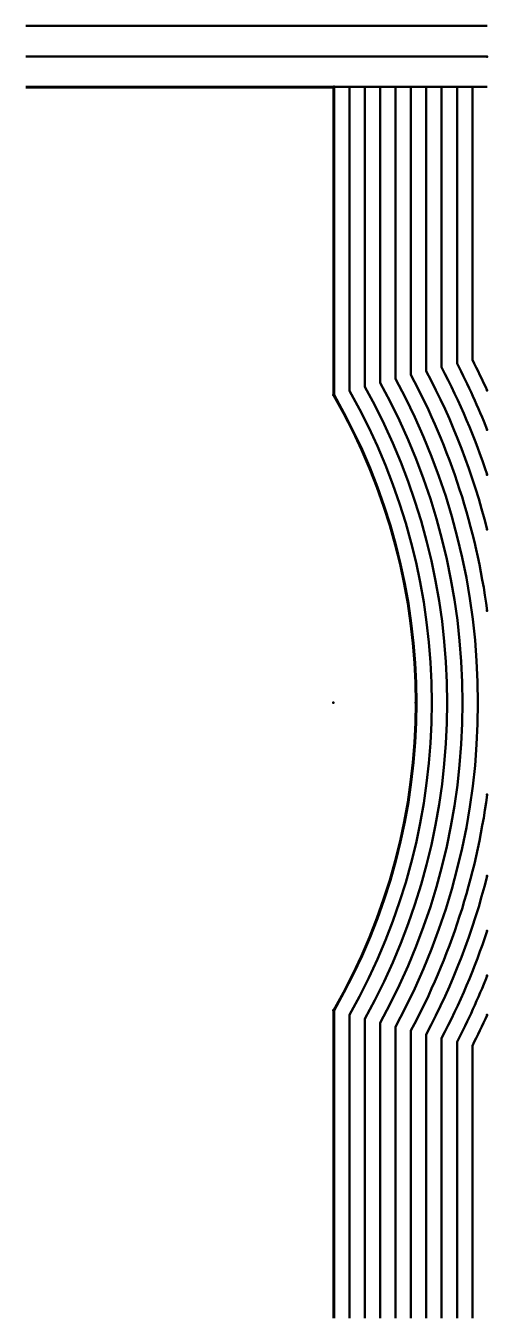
# Model space of a CAD drawing. Header units: millimetres. Extents: x 0 to 19.1, y -50.8 to 2.5.
import ezdxf

# ---------------------------------------------------------------- set-up
doc = ezdxf.new("R2010")
doc.units = ezdxf.units.MM
doc.layers.add('1', color=7, linetype='Continuous', true_color=0xffffff)

msp = doc.modelspace()

# ---------------------------------------------------------------- linework, layer by layer
at = {"layer": '1', "color": 163, "linetype": 'Continuous', "lineweight": 50}
for p, q in [((0, 2.54), (19.05, 2.54)), ((19.05, 1.27), (0, 1.27)), ((0, 0.0255), (19.05, 0.0255)), ((0, 0.0254), (12.7254, 0.0254)), ((0, 0), (12.7, 0)), ((12.7, 0), (12.7, -12.7)), ((12.7254, 0.0254), (12.7254, -12.693196)), ((13.3604, 0.0254), (13.3604, -12.524262)), ((13.9954, 0.0254), (13.9954, -12.357517)), ((14.6304, 0.0254), (14.6304, -12.192876)), ((15.2654, 0.0254), (15.2654, -12.030263)), ((15.9004, 0.0254), (15.9004, -11.869603)), ((16.5354, 0.0254), (16.5354, -11.71083)), ((17.1704, 0.0254), (17.1704, -11.553876)), ((17.8054, 0.0254), (17.8054, -11.398683)), ((18.4404, 0.0254), (18.4404, -11.24519)), ((12.7, -38.1), (12.7, -50.8)), ((12.7254, -38.106804), (12.7254, -50.8)), ((13.3604, -38.275738), (13.3604, -50.8)), ((13.9954, -38.442483), (13.9954, -50.8)), ((14.6304, -38.607124), (14.6304, -50.8)), ((15.2654, -38.769737), (15.2654, -50.8)), ((15.9004, -38.930397), (15.9004, -50.8)), ((16.5354, -39.08917), (16.5354, -50.8)), ((17.1704, -39.246124), (17.1704, -50.8)), ((17.8054, -39.401317), (17.8054, -50.8)), ((18.4404, -39.55481), (18.4404, -50.8))]:
    msp.add_line(p, q, dxfattribs=at)
for radius, start, end in [(29.2354, 14.160618, 27.920082), (29.8704, 18.377264, 27.615771), (30.5054, 21.682293, 27.3212), (31.1404, 24.453428, 27.035862), (27.3304, 331.102818, 28.897182), (27.9654, 331.43983, 28.56017), (28.6004, 7.63198, 28.234684), (25.4, 330, 30), (25.4254, 330.015341, 29.984659), (26.0604, 330.391364, 29.608636), (26.6954, 330.753582, 29.246418), (28.6004, 331.765316, 352.36802), (29.2354, 332.079918, 345.839382), (29.8704, 332.384229, 341.622736), (30.5054, 332.6788, 338.317707), (31.1404, 332.964138, 335.546572)]:
    msp.add_arc((-9.297045, -25.4), radius, start, end, dxfattribs=at)
for p in [(19.05, 1.27), (12.7254, 0.0254), (12.7254, 0), (12.7, -12.7), (19.05, -12.509324), (19.05, -14.129487), (19.05, -15.982685), (19.05, -18.247823), (19.05, -21.601592), (12.7, -25.4), (16.102955, -25.4), (19.05, -29.198408), (19.05, -32.552177), (19.05, -34.817315), (19.05, -36.670513), (12.7, -38.1), (19.05, -38.290676)]:
    msp.add_point(p, dxfattribs=at)

doc.saveas('drawing.dxf')
